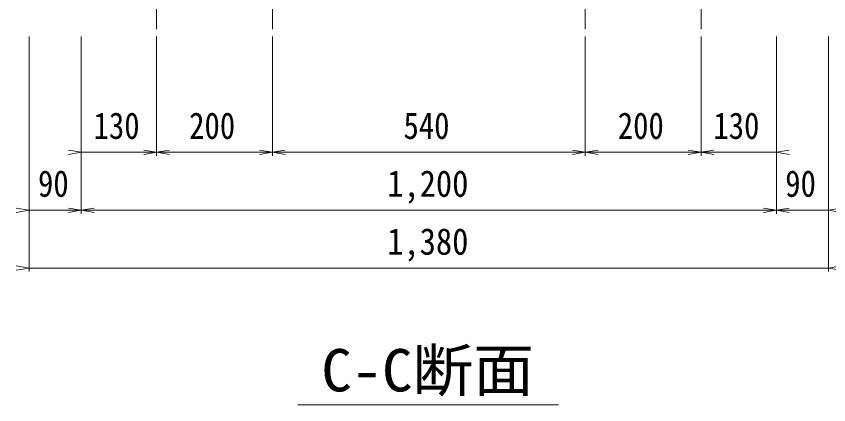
# Model space of a CAD drawing. Units: millimetres at full size, sheet at 1:25. Extents: x -4925 to 5056, y -3512 to 3512.
# Drawn here: x 2944 to 4347, y 499 to 1170 of the extents above; entities that cross this region are included whole.
import ezdxf
from ezdxf.enums import TextEntityAlignment as Align

# ---------------------------------------------------------------- set-up
doc = ezdxf.new("R2010")
doc.units = ezdxf.units.MM
doc.header["$LTSCALE"] = 25
doc.linetypes.add('USER2', pattern=[5, 2.5, -0.8, 0.9, -0.8])
doc.layers.add('0-7_文字', color=3, linetype='Continuous')
for name, color, linetype, lineweight in [('0-C_ﾚｲﾔ13', 3, 'Continuous', 13), ('0-D_ﾚｲﾔ14', 4, 'USER2', 18), ('0-E_寸法', 3, 'Continuous', 13)]:
    doc.layers.add(name, color=color, linetype=linetype, lineweight=lineweight)
doc.styles.add('ＭＳ ゴシック', font='')
doc.styles.get('ＭＳ ゴシック').set_extended_font_data('MS Gothic')

# ---------------------------------------------------------------- blocks, each defined once
blk = doc.blocks.new('open_arrow')
at = {"color": 0, "linetype": 'Continuous', "lineweight": -2}
blk.add_lwpolyline([(7.5, 1.25), (0, 0), (7.5, -1.25)], dxfattribs=at)

msp = doc.modelspace()

# ---------------------------------------------------------------- linework, layer by layer
at = {"layer": '0-C_ﾚｲﾔ13'}
for p, q in [((2966.48, 1134.79), (2966.47, 728.79)), ((3056.48, 1134.79), (3056.48, 828.79)), ((3186.48, 1134.79), (3186.47, 928.79)), ((3386.48, 1134.79), (3386.47, 928.79)), ((3926.48, 1134.79), (3926.48, 928.79)), ((4126.48, 1134.79), (4126.48, 928.79)), ((4256.48, 1134.79), (4256.48, 828.79)), ((4346.48, 1134.79), (4346.48, 728.79)), ((3056.48, 934.79), (4256.48, 934.79)), ((2966.47, 834.79), (4346.48, 834.79)), ((2966.47, 734.79), (4346.48, 734.79)), ((3880.49, 498.75), (3430.49, 498.75))]:
    msp.add_line(p, q, dxfattribs=at)
at = {"layer": '0-D_ﾚｲﾔ14'}
for p, q in [((3186.48, 1334.79), (3186.48, 1134.79)), ((3386.48, 1334.79), (3386.48, 1134.79)), ((3926.48, 1334.79), (3926.48, 1134.79)), ((4126.48, 1334.79), (4126.48, 1134.79))]:
    msp.add_line(p, q, dxfattribs=at)
at = {"layer": '0-E_寸法'}
for p, q in [((3056.48, 934.79), (3186.47, 934.79)), ((3186.47, 934.79), (3386.47, 934.79)), ((3386.47, 934.79), (3926.48, 934.79)), ((3926.48, 934.79), (4126.48, 934.79)), ((4126.48, 934.79), (4256.48, 934.79)), ((2966.47, 834.79), (3056.48, 834.79)), ((3056.48, 834.79), (4256.48, 834.79)), ((4256.48, 834.79), (4346.48, 834.79)), ((2966.47, 734.79), (4346.48, 734.79))]:
    msp.add_line(p, q, dxfattribs=at)

# ---------------------------------------------------------------- block references
at = {"layer": '0-E_寸法', "xscale": 2.96, "yscale": 2.96, "rotation": 180}
for p in [(3056.48, 934.79), (3186.47, 934.79), (3386.47, 934.79), (3926.48, 934.79), (4126.48, 934.79), (2966.47, 834.79), (3056.48, 834.79), (4256.48, 834.79), (2966.47, 734.79)]:
    msp.add_blockref('open_arrow', p, dxfattribs=at)
at = {"layer": '0-E_寸法', "xscale": 2.96, "yscale": 2.96}
for p in [(3186.47, 934.79), (3386.47, 934.79), (3926.48, 934.79), (4126.48, 934.79), (4256.48, 934.79), (3056.48, 834.79), (4256.48, 834.79), (4346.48, 834.79), (4346.48, 734.79)]:
    msp.add_blockref('open_arrow', p, dxfattribs=at)

# ---------------------------------------------------------------- texts
at = {"layer": '0-7_文字', "style": 'ＭＳ ゴシック', "width": 1.05}
msp.add_text('C-C断面', height=73.31, dxfattribs=at).set_placement((3471.06, 499.77), align=Align.BOTTOM_LEFT)
at = {"layer": '0-E_寸法', "style": 'ＭＳ ゴシック'}
for s, width, p in [('130', 0.85, (3077.72, 944.17)), ('200', 0.85, (3242.72, 944.17)), ('540', 0.85, (3612.73, 944.17)), ('200', 0.85, (3982.73, 944.17)), ('130', 0.85, (4147.73, 944.17)), ('90', 0.85, (2981.79, 844.17)), ('1,200', 0.9, (3584.6, 844.17)), ('90', 0.85, (4271.79, 844.17)), ('1,380', 0.9, (3584.6, 744.17))]:
    msp.add_text(s, height=45.82, dxfattribs=dict(at, width=width)).set_placement(p, align=Align.BOTTOM_LEFT)

doc.saveas('drawing.dxf')
